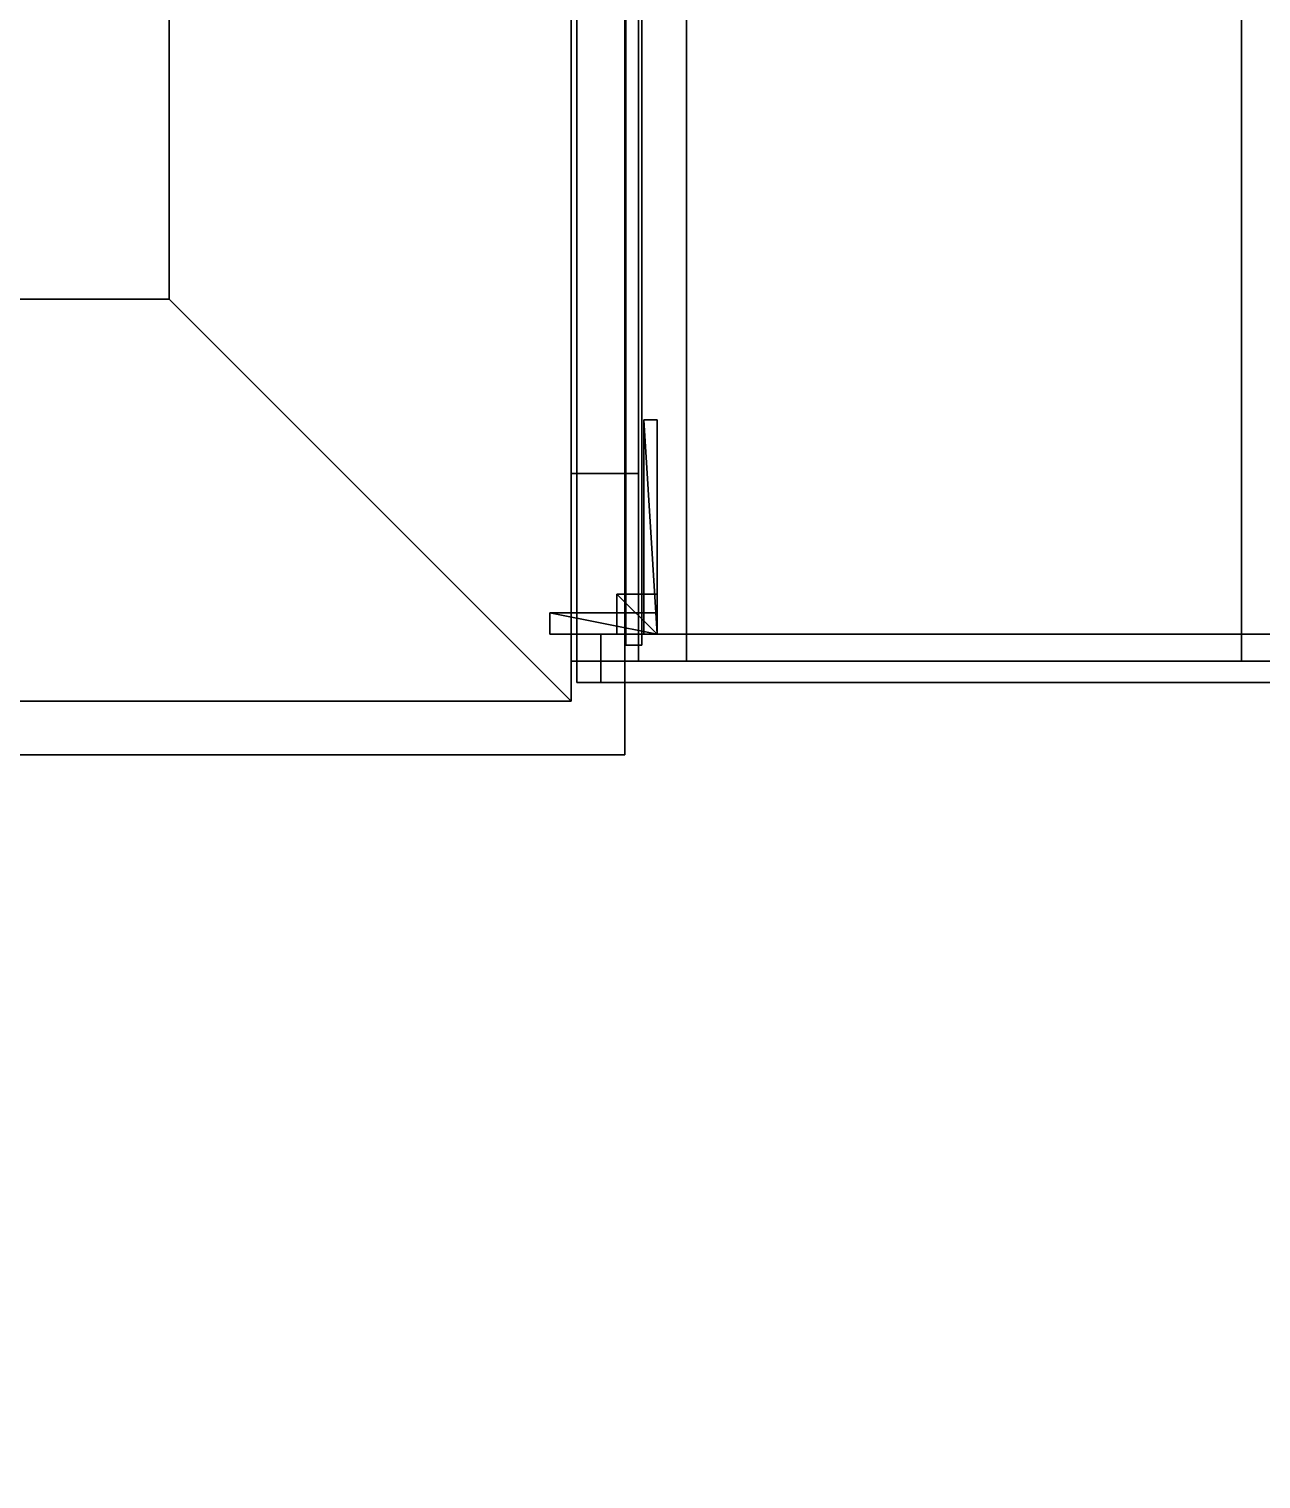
# Model space of a CAD drawing. Extents: x -150 to 6983, y -150 to 6527.
# Drawn here: x 3947 to 4406, y 1942 to 2483 of the extents above; entities that cross this region are included whole.
import ezdxf

# ---------------------------------------------------------------- set-up
doc = ezdxf.new("R2010")
doc.units = 0
for name, color, linetype in [('LAYER0', 7, 'CONTINUOUS'), ('LAYER10', 253, 'CONTINUOUS'), ('LAYER11', 253, 'CONTINUOUS'), ('LAYER12', 253, 'CONTINUOUS'), ('LAYER13', 253, 'CONTINUOUS'), ('LAYER14', 253, 'CONTINUOUS'), ('LAYER15', 253, 'CONTINUOUS'), ('LAYER171', 7, 'CONTINUOUS'), ('LAYER173', 254, 'CONTINUOUS'), ('LAYER175', 45, 'CONTINUOUS'), ('LAYER42', 7, 'CONTINUOUS'), ('LAYER45', 7, 'CONTINUOUS'), ('LAYER47', 7, 'CONTINUOUS'), ('LAYER5', 7, 'CONTINUOUS'), ('LAYER6', 45, 'CONTINUOUS'), ('LAYER68', 45, 'CONTINUOUS'), ('LAYER69', 45, 'CONTINUOUS'), ('LAYER7', 45, 'CONTINUOUS'), ('LAYER70', 45, 'CONTINUOUS'), ('LAYER73', 45, 'CONTINUOUS'), ('LAYER74', 254, 'CONTINUOUS'), ('LAYER77', 7, 'CONTINUOUS'), ('LAYER8', 2, 'CONTINUOUS'), ('LAYER9', 7, 'CONTINUOUS')]:
    doc.layers.add(name, color=color, linetype=linetype)

msp = doc.modelspace()

# ---------------------------------------------------------------- linework, layer by layer
at = {"layer": 'LAYER0', "invisible_edges": 1}
for points in [[(6983, 6527, -5), (-150, -150, -5), (-150, 6527, -5), (6983, 6527, -5)], [(-150, -150, -5), (6983, 6527, -5), (6983, -150, -5), (-150, -150, -5)], [(6983, -150), (-150, 6527), (-150, -150), (6983, -150)], [(-150, 6527), (6983, -150), (6983, 6527), (-150, 6527)]]:
    msp.add_3dface(points, dxfattribs=at)
at = {"layer": 'LAYER10'}
for points in [[(4181, 2271.999, 485.5), (4166, 2271.999, 485.5), (4181, 2271.999, 500.5), (4181, 2271.999, 485.5)], [(4181, 2271.999, 500.5), (4166, 2271.999, 485.5), (4166, 2271.999, 500.5), (4181, 2271.999, 500.5)], [(4181, 2271.999, 500.5), (4166, 2271.999, 500.5), (4181, 2256.999, 500.5), (4181, 2271.999, 500.5)], [(4181, 2256.999, 500.5), (4166, 2271.999, 500.5), (4166, 2256.999, 500.5), (4181, 2256.999, 500.5)], [(4181, 2271.999, 485.5), (4181, 2256.999, 485.5), (4166, 2271.999, 485.5), (4181, 2271.999, 485.5)], [(4166, 2271.999, 485.5), (4181, 2256.999, 485.5), (4166, 2256.999, 485.5), (4166, 2271.999, 485.5)], [(4166, 2271.999, 485.5), (4166, 2256.999, 485.5), (4166, 2271.999, 500.5), (4166, 2271.999, 485.5)], [(4166, 2271.999, 500.5), (4166, 2256.999, 485.5), (4166, 2256.999, 500.5), (4166, 2271.999, 500.5)], [(4181, 2271.999, 500.5), (4181, 2256.999, 500.5), (4181, 2271.999, 485.5), (4181, 2271.999, 500.5)], [(4181, 2271.999, 485.5), (4181, 2256.999, 500.5), (4181, 2256.999, 485.5), (4181, 2271.999, 485.5)], [(4181, 2256.999, 500.5), (4166, 2256.999, 500.5), (4181, 2256.999, 485.5), (4181, 2256.999, 500.5)], [(4181, 2256.999, 485.5), (4166, 2256.999, 500.5), (4166, 2256.999, 485.5), (4181, 2256.999, 485.5)]]:
    msp.add_3dface(points, dxfattribs=at)
at = {"layer": 'LAYER11'}
for points in [[(4181, 2271.999, 485.5), (4166, 2271.999, 485.5), (4181, 2271.999, 500.5), (4181, 2271.999, 485.5)], [(4181, 2271.999, 500.5), (4166, 2271.999, 485.5), (4166, 2271.999, 500.5), (4181, 2271.999, 500.5)], [(4181, 2271.999, 500.5), (4166, 2271.999, 500.5), (4181, 2256.999, 500.5), (4181, 2271.999, 500.5)], [(4181, 2256.999, 500.5), (4166, 2271.999, 500.5), (4166, 2256.999, 500.5), (4181, 2256.999, 500.5)], [(4181, 2271.999, 485.5), (4181, 2256.999, 485.5), (4166, 2271.999, 485.5), (4181, 2271.999, 485.5)], [(4166, 2271.999, 485.5), (4181, 2256.999, 485.5), (4166, 2256.999, 485.5), (4166, 2271.999, 485.5)], [(4166, 2271.999, 485.5), (4166, 2256.999, 485.5), (4166, 2271.999, 500.5), (4166, 2271.999, 485.5)], [(4166, 2271.999, 500.5), (4166, 2256.999, 485.5), (4166, 2256.999, 500.5), (4166, 2271.999, 500.5)], [(4181, 2271.999, 500.5), (4181, 2256.999, 500.5), (4181, 2271.999, 485.5), (4181, 2271.999, 500.5)], [(4181, 2271.999, 485.5), (4181, 2256.999, 500.5), (4181, 2256.999, 485.5), (4181, 2271.999, 485.5)], [(4181, 2256.999, 500.5), (4166, 2256.999, 500.5), (4181, 2256.999, 485.5), (4181, 2256.999, 500.5)], [(4181, 2256.999, 485.5), (4166, 2256.999, 500.5), (4166, 2256.999, 485.5), (4181, 2256.999, 485.5)]]:
    msp.add_3dface(points, dxfattribs=at)
at = {"layer": 'LAYER12'}
for points in [[(4181, 2271.999, 485.5), (4166, 2271.999, 485.5), (4181, 2271.999, 500.5), (4181, 2271.999, 485.5)], [(4181, 2271.999, 500.5), (4166, 2271.999, 485.5), (4166, 2271.999, 500.5), (4181, 2271.999, 500.5)], [(4181, 2271.999, 500.5), (4166, 2271.999, 500.5), (4181, 2256.999, 500.5), (4181, 2271.999, 500.5)], [(4181, 2256.999, 500.5), (4166, 2271.999, 500.5), (4166, 2256.999, 500.5), (4181, 2256.999, 500.5)], [(4181, 2271.999, 485.5), (4181, 2256.999, 485.5), (4166, 2271.999, 485.5), (4181, 2271.999, 485.5)], [(4166, 2271.999, 485.5), (4181, 2256.999, 485.5), (4166, 2256.999, 485.5), (4166, 2271.999, 485.5)], [(4166, 2271.999, 485.5), (4166, 2256.999, 485.5), (4166, 2271.999, 500.5), (4166, 2271.999, 485.5)], [(4166, 2271.999, 500.5), (4166, 2256.999, 485.5), (4166, 2256.999, 500.5), (4166, 2271.999, 500.5)], [(4181, 2271.999, 500.5), (4181, 2256.999, 500.5), (4181, 2271.999, 485.5), (4181, 2271.999, 500.5)], [(4181, 2271.999, 485.5), (4181, 2256.999, 500.5), (4181, 2256.999, 485.5), (4181, 2271.999, 485.5)], [(4181, 2256.999, 500.5), (4166, 2256.999, 500.5), (4181, 2256.999, 485.5), (4181, 2256.999, 500.5)], [(4181, 2256.999, 485.5), (4166, 2256.999, 500.5), (4166, 2256.999, 485.5), (4181, 2256.999, 485.5)]]:
    msp.add_3dface(points, dxfattribs=at)
at = {"layer": 'LAYER13'}
for points in [[(4181, 2271.999, 485.5), (4166, 2271.999, 485.5), (4181, 2271.999, 500.5), (4181, 2271.999, 485.5)], [(4181, 2271.999, 500.5), (4166, 2271.999, 485.5), (4166, 2271.999, 500.5), (4181, 2271.999, 500.5)], [(4181, 2271.999, 500.5), (4166, 2271.999, 500.5), (4181, 2256.999, 500.5), (4181, 2271.999, 500.5)], [(4181, 2256.999, 500.5), (4166, 2271.999, 500.5), (4166, 2256.999, 500.5), (4181, 2256.999, 500.5)], [(4181, 2271.999, 485.5), (4181, 2256.999, 485.5), (4166, 2271.999, 485.5), (4181, 2271.999, 485.5)], [(4166, 2271.999, 485.5), (4181, 2256.999, 485.5), (4166, 2256.999, 485.5), (4166, 2271.999, 485.5)], [(4166, 2271.999, 485.5), (4166, 2256.999, 485.5), (4166, 2271.999, 500.5), (4166, 2271.999, 485.5)], [(4166, 2271.999, 500.5), (4166, 2256.999, 485.5), (4166, 2256.999, 500.5), (4166, 2271.999, 500.5)], [(4181, 2271.999, 500.5), (4181, 2256.999, 500.5), (4181, 2271.999, 485.5), (4181, 2271.999, 500.5)], [(4181, 2271.999, 485.5), (4181, 2256.999, 500.5), (4181, 2256.999, 485.5), (4181, 2271.999, 485.5)], [(4181, 2256.999, 500.5), (4166, 2256.999, 500.5), (4181, 2256.999, 485.5), (4181, 2256.999, 500.5)], [(4181, 2256.999, 485.5), (4166, 2256.999, 500.5), (4166, 2256.999, 485.5), (4181, 2256.999, 485.5)]]:
    msp.add_3dface(points, dxfattribs=at)
at = {"layer": 'LAYER14'}
for points in [[(4181, 2264.999, 492.5), (4141, 2264.999, 492.5), (4181, 2264.999, 500.5), (4181, 2264.999, 492.5)], [(4181, 2264.999, 500.5), (4141, 2264.999, 492.5), (4141, 2264.999, 500.5), (4181, 2264.999, 500.5)], [(4181, 2264.999, 500.5), (4141, 2264.999, 500.5), (4181, 2256.999, 500.5), (4181, 2264.999, 500.5)], [(4181, 2256.999, 500.5), (4141, 2264.999, 500.5), (4141, 2256.999, 500.5), (4181, 2256.999, 500.5)], [(4181, 2264.999, 492.5), (4181, 2256.999, 492.5), (4141, 2264.999, 492.5), (4181, 2264.999, 492.5)], [(4141, 2264.999, 492.5), (4181, 2256.999, 492.5), (4141, 2256.999, 492.5), (4141, 2264.999, 492.5)], [(4141, 2264.999, 492.5), (4141, 2256.999, 492.5), (4141, 2264.999, 500.5), (4141, 2264.999, 492.5)], [(4141, 2264.999, 500.5), (4141, 2256.999, 492.5), (4141, 2256.999, 500.5), (4141, 2264.999, 500.5)], [(4181, 2264.999, 500.5), (4181, 2256.999, 500.5), (4181, 2264.999, 492.5), (4181, 2264.999, 500.5)], [(4181, 2264.999, 492.5), (4181, 2256.999, 500.5), (4181, 2256.999, 492.5), (4181, 2264.999, 492.5)], [(4181, 2256.999, 500.5), (4141, 2256.999, 500.5), (4181, 2256.999, 492.5), (4181, 2256.999, 500.5)], [(4181, 2256.999, 492.5), (4141, 2256.999, 500.5), (4141, 2256.999, 492.5), (4181, 2256.999, 492.5)]]:
    msp.add_3dface(points, dxfattribs=at)
at = {"layer": 'LAYER15'}
for points in [[(4181, 2336.999, 484.5), (4176, 2336.999, 484.5), (4181, 2336.999, 500.5), (4181, 2336.999, 484.5)], [(4181, 2336.999, 500.5), (4176, 2336.999, 484.5), (4176, 2336.999, 500.5), (4181, 2336.999, 500.5)], [(4181, 2336.999, 500.5), (4176, 2336.999, 500.5), (4181, 2256.999, 500.5), (4181, 2336.999, 500.5)], [(4181, 2256.999, 500.5), (4176, 2336.999, 500.5), (4176, 2256.999, 500.5), (4181, 2256.999, 500.5)], [(4181, 2336.999, 484.5), (4181, 2256.999, 484.5), (4176, 2336.999, 484.5), (4181, 2336.999, 484.5)], [(4176, 2336.999, 484.5), (4181, 2256.999, 484.5), (4176, 2256.999, 484.5), (4176, 2336.999, 484.5)], [(4176, 2336.999, 484.5), (4176, 2256.999, 484.5), (4176, 2336.999, 500.5), (4176, 2336.999, 484.5)], [(4176, 2336.999, 500.5), (4176, 2256.999, 484.5), (4176, 2256.999, 500.5), (4176, 2336.999, 500.5)], [(4181, 2336.999, 500.5), (4181, 2256.999, 500.5), (4181, 2336.999, 484.5), (4181, 2336.999, 500.5)], [(4181, 2336.999, 484.5), (4181, 2256.999, 500.5), (4181, 2256.999, 484.5), (4181, 2336.999, 484.5)], [(4181, 2256.999, 500.5), (4176, 2256.999, 500.5), (4181, 2256.999, 484.5), (4181, 2256.999, 500.5)], [(4181, 2256.999, 484.5), (4176, 2256.999, 500.5), (4176, 2256.999, 484.5), (4181, 2256.999, 484.5)]]:
    msp.add_3dface(points, dxfattribs=at)
at = {"layer": 'LAYER171'}
for points, invisible_edges in [([(4149, 3817), (4169, 3797), (4149, 2232), (4149, 3817)], 3), ([(4149, 3817, 100), (4149, 2232), (4149, 2232, 100), (4149, 3817, 100)], 1), ([(4149, 2232), (4149, 3817, 100), (4149, 3817), (4149, 2232)], 1), ([(4149, 2232, 100), (4169, 2212, 100), (4149, 3817, 100), (4149, 2232, 100)], 3), ([(4149, 3817, 100), (4169, 2212, 100), (4169, 3797, 100), (4149, 3817, 100)], 5), ([(4169, 2212), (4149, 2232), (4169, 3797), (4169, 2212)], 3), ([(4169, 3797), (4169, 2212, 100), (4169, 2212), (4169, 3797)], 1), ([(4169, 2212, 100), (4169, 3797), (4169, 3797, 100), (4169, 2212, 100)], 1), ([(20, 2212), (0, 2232), (4149, 2232), (20, 2212)], 5), ([(0, 2232, 100), (4149, 2232), (0, 2232), (0, 2232, 100)], 1), ([(4149, 2232), (0, 2232, 100), (4149, 2232, 100), (4149, 2232)], 1), ([(0, 2232, 100), (20, 2212, 100), (4149, 2232, 100), (0, 2232, 100)], 3), ([(20, 2212), (4149, 2232), (4169, 2212), (20, 2212)], 3), ([(4149, 2232, 100), (20, 2212, 100), (4169, 2212, 100), (4149, 2232, 100)], 5), ([(4169, 2212, 100), (20, 2212), (4169, 2212), (4169, 2212, 100)], 1), ([(20, 2212), (4169, 2212, 100), (20, 2212, 100), (20, 2212)], 1)]:
    msp.add_3dface(points, dxfattribs=dict(at, invisible_edges=invisible_edges))
at = {"layer": 'LAYER173', "invisible_edges": 1}
for points in [[(4149, 2247, 1955), (4149, 2317, 705), (4149, 2247, 705), (4149, 2247, 1955)], [(4149, 2317, 705), (4149, 2247, 1955), (4149, 2317, 1955), (4149, 2317, 705)], [(4174, 2247, 705), (4149, 2317, 705), (4174, 2317, 705), (4174, 2247, 705)], [(4149, 2317, 705), (4174, 2247, 705), (4149, 2247, 705), (4149, 2317, 705)], [(4174, 2317, 1955), (4149, 2317, 705), (4149, 2317, 1955), (4174, 2317, 1955)], [(4149, 2317, 705), (4174, 2317, 1955), (4174, 2317, 705), (4149, 2317, 705)], [(4149, 2247, 1955), (4174, 2317, 1955), (4149, 2317, 1955), (4149, 2247, 1955)], [(4174, 2317, 1955), (4149, 2247, 1955), (4174, 2247, 1955), (4174, 2317, 1955)], [(4174, 2317, 1955), (4174, 2247, 705), (4174, 2317, 705), (4174, 2317, 1955)], [(4174, 2247, 705), (4174, 2317, 1955), (4174, 2247, 1955), (4174, 2247, 705)], [(4174, 2247, 705), (4149, 2247, 1955), (4149, 2247, 705), (4174, 2247, 705)], [(4149, 2247, 1955), (4174, 2247, 705), (4174, 2247, 1955), (4149, 2247, 1955)]]:
    msp.add_3dface(points, dxfattribs=at)
at = {"layer": 'LAYER175', "invisible_edges": 1}
for points in [[(4149, 2247, 680), (4149, 2317, 548), (4149, 2247, 548), (4149, 2247, 680)], [(4149, 2317, 548), (4149, 2247, 680), (4149, 2317, 680), (4149, 2317, 548)], [(4174, 2247, 548), (4149, 2317, 548), (4174, 2317, 548), (4174, 2247, 548)], [(4149, 2317, 548), (4174, 2247, 548), (4149, 2247, 548), (4149, 2317, 548)], [(4174, 2317, 680), (4149, 2317, 548), (4149, 2317, 680), (4174, 2317, 680)], [(4149, 2317, 548), (4174, 2317, 680), (4174, 2317, 548), (4149, 2317, 548)], [(4149, 2247, 680), (4174, 2317, 680), (4149, 2317, 680), (4149, 2247, 680)], [(4174, 2317, 680), (4149, 2247, 680), (4174, 2247, 680), (4174, 2317, 680)], [(4174, 2317, 680), (4174, 2247, 548), (4174, 2317, 548), (4174, 2317, 680)], [(4174, 2247, 548), (4174, 2317, 680), (4174, 2247, 680), (4174, 2247, 548)], [(4174, 2247, 548), (4149, 2247, 680), (4149, 2247, 548), (4174, 2247, 548)], [(4149, 2247, 680), (4174, 2247, 548), (4174, 2247, 680), (4149, 2247, 680)]]:
    msp.add_3dface(points, dxfattribs=at)
at = {"layer": 'LAYER42', "invisible_edges": 1}
for points in [[(4151, 3790.999, 101), (4501, 2256.999, 101), (4151, 2256.999, 101), (4151, 3790.999, 101)], [(4501, 2256.999, 101), (4151, 3790.999, 101), (4501, 3790.999, 101), (4501, 2256.999, 101)], [(4151, 2256.999, 119), (4151, 3790.999, 101), (4151, 2256.999, 101), (4151, 2256.999, 119)], [(4151, 3790.999, 101), (4151, 2256.999, 119), (4151, 3790.999, 119), (4151, 3790.999, 101)], [(4501, 3790.999, 119), (4151, 2256.999, 119), (4501, 2256.999, 119), (4501, 3790.999, 119)], [(4151, 2256.999, 119), (4501, 3790.999, 119), (4151, 3790.999, 119), (4151, 2256.999, 119)], [(4151, 2256.999, 119), (4501, 2256.999, 101), (4501, 2256.999, 119), (4151, 2256.999, 119)], [(4501, 2256.999, 101), (4151, 2256.999, 119), (4151, 2256.999, 101), (4501, 2256.999, 101)]]:
    msp.add_3dface(points, dxfattribs=at)
at = {"layer": 'LAYER45', "invisible_edges": 1}
for points in [[(4169.3, 3018.999, 529.5), (4175.3, 2252.999, 529.5), (4175.3, 3018.999, 529.5), (4169.3, 3018.999, 529.5)], [(4175.3, 2252.999, 529.5), (4169.3, 3018.999, 529.5), (4169.3, 2252.999, 529.5), (4175.3, 2252.999, 529.5)], [(4169.3, 2252.999, 115), (4175.3, 3018.999, 115), (4175.3, 2252.999, 115), (4169.3, 2252.999, 115)], [(4175.3, 3018.999, 115), (4169.3, 2252.999, 115), (4169.3, 3018.999, 115), (4175.3, 3018.999, 115)], [(4169.3, 3018.999, 529.5), (4169.3, 2252.999, 115), (4169.3, 2252.999, 529.5), (4169.3, 3018.999, 529.5)], [(4169.3, 2252.999, 115), (4169.3, 3018.999, 529.5), (4169.3, 3018.999, 115), (4169.3, 2252.999, 115)], [(4175.3, 3018.999, 115), (4175.3, 2252.999, 529.5), (4175.3, 2252.999, 115), (4175.3, 3018.999, 115)], [(4175.3, 2252.999, 529.5), (4175.3, 3018.999, 115), (4175.3, 3018.999, 529.5), (4175.3, 2252.999, 529.5)], [(4169.3, 2252.999, 115), (4175.3, 2252.999, 529.5), (4169.3, 2252.999, 529.5), (4169.3, 2252.999, 115)], [(4175.3, 2252.999, 529.5), (4169.3, 2252.999, 115), (4175.3, 2252.999, 115), (4175.3, 2252.999, 529.5)]]:
    msp.add_3dface(points, dxfattribs=at)
at = {"layer": 'LAYER47', "invisible_edges": 1}
for points in [[(4151, 3014.999, 530), (4151, 2256.999, 410), (4151, 2256.999, 530), (4151, 3014.999, 530)], [(4151, 2256.999, 410), (4151, 3014.999, 530), (4151, 3014.999, 410), (4151, 2256.999, 410)], [(4169, 3014.999, 410), (4151, 2256.999, 410), (4151, 3014.999, 410), (4169, 3014.999, 410)], [(4151, 2256.999, 410), (4169, 3014.999, 410), (4169, 2256.999, 410), (4151, 2256.999, 410)], [(4169, 2256.999, 530), (4151, 3014.999, 530), (4151, 2256.999, 530), (4169, 2256.999, 530)], [(4151, 3014.999, 530), (4169, 2256.999, 530), (4169, 3014.999, 530), (4151, 3014.999, 530)], [(4169, 3014.999, 410), (4169, 2256.999, 530), (4169, 2256.999, 410), (4169, 3014.999, 410)], [(4169, 2256.999, 530), (4169, 3014.999, 410), (4169, 3014.999, 530), (4169, 2256.999, 530)], [(4169, 2256.999, 530), (4151, 2256.999, 410), (4169, 2256.999, 410), (4169, 2256.999, 530)], [(4151, 2256.999, 410), (4169, 2256.999, 530), (4151, 2256.999, 530), (4151, 2256.999, 410)]]:
    msp.add_3dface(points, dxfattribs=at)
at = {"layer": 'LAYER5'}
for points, invisible_edges in [([(4149, 3817), (3999, 2382), (3999, 3967), (4149, 3817)], 1), ([(3999, 3967, 2407), (3999, 2382), (3999, 2382, 2407), (3999, 3967, 2407)], 1), ([(3999, 2382), (3999, 3967, 2407), (3999, 3967), (3999, 2382)], 1), ([(4149, 2232, 2407), (3999, 3967, 2407), (3999, 2382, 2407), (4149, 2232, 2407)], 1), ([(3999, 3967, 2407), (4149, 2232, 2407), (4149, 3817, 2407), (3999, 3967, 2407)], 1), ([(3999, 2382), (4149, 3817), (4149, 2232), (3999, 2382)], 1), ([(4149, 2232, 2407), (4149, 2725.5, 475.5), (4149, 3817, 2407), (4149, 2232, 2407)], 3), ([(4149, 2725.5, 395.5), (4149, 2232), (4149, 3817), (4149, 2725.5, 395.5)], 5), ([(4149, 2725.5, 475.5), (4149, 2232, 2407), (4149, 2725.5, 395.5), (4149, 2725.5, 475.5)], 3), ([(4149, 2232), (4149, 2725.5, 395.5), (4149, 2232, 2407), (4149, 2232)], 3), ([(3999, 2382, 2407), (4149, 2232), (4149, 2232, 2407), (3999, 2382, 2407)], 1), ([(4149, 2232), (3999, 2382, 2407), (3999, 2382), (4149, 2232)], 1)]:
    msp.add_3dface(points, dxfattribs=dict(at, invisible_edges=invisible_edges))
at = {"layer": 'LAYER6', "invisible_edges": 1}
for points in [[(4149, 3817, 680), (4465, 2247, 680), (4149, 2247, 680), (4149, 3817, 680)], [(4465, 2247, 680), (4149, 3817, 680), (4465, 3817, 680), (4465, 2247, 680)], [(4149, 2247, 705), (4149, 3817, 680), (4149, 2247, 680), (4149, 2247, 705)], [(4149, 3817, 680), (4149, 2247, 705), (4149, 3817, 705), (4149, 3817, 680)], [(4465, 3817, 705), (4149, 2247, 705), (4465, 2247, 705), (4465, 3817, 705)], [(4149, 2247, 705), (4465, 3817, 705), (4149, 3817, 705), (4149, 2247, 705)], [(4149, 2247, 705), (4465, 2247, 680), (4465, 2247, 705), (4149, 2247, 705)], [(4465, 2247, 680), (4149, 2247, 705), (4149, 2247, 680), (4465, 2247, 680)]]:
    msp.add_3dface(points, dxfattribs=at)
at = {"layer": 'LAYER68', "invisible_edges": 1}
for points in [[(4151, 3808.999, 530), (4521, 2238.999, 530), (4151, 2238.999, 530), (4151, 3808.999, 530)], [(4521, 2238.999, 530), (4151, 3808.999, 530), (4521, 3808.999, 530), (4521, 2238.999, 530)], [(4151, 2238.999, 548), (4151, 3808.999, 530), (4151, 2238.999, 530), (4151, 2238.999, 548)], [(4151, 3808.999, 530), (4151, 2238.999, 548), (4151, 3808.999, 548), (4151, 3808.999, 530)], [(4521, 3808.999, 548), (4151, 2238.999, 548), (4521, 2238.999, 548), (4521, 3808.999, 548)], [(4151, 2238.999, 548), (4521, 3808.999, 548), (4151, 3808.999, 548), (4151, 2238.999, 548)], [(4151, 2238.999, 548), (4521, 2238.999, 530), (4521, 2238.999, 548), (4151, 2238.999, 548)], [(4521, 2238.999, 530), (4151, 2238.999, 548), (4151, 2238.999, 530), (4521, 2238.999, 530)]]:
    msp.add_3dface(points, dxfattribs=at)
at = {"layer": 'LAYER69', "invisible_edges": 1}
for points in [[(4149, 3817, 1955), (4399, 2247, 1955), (4149, 2247, 1955), (4149, 3817, 1955)], [(4399, 2247, 1955), (4149, 3817, 1955), (4399, 3817, 1955), (4399, 2247, 1955)], [(4149, 2247, 1980), (4149, 3817, 1955), (4149, 2247, 1955), (4149, 2247, 1980)], [(4149, 3817, 1955), (4149, 2247, 1980), (4149, 3817, 1980), (4149, 3817, 1955)], [(4399, 3817, 1980), (4149, 2247, 1980), (4399, 2247, 1980), (4399, 3817, 1980)], [(4149, 2247, 1980), (4399, 3817, 1980), (4149, 3817, 1980), (4149, 2247, 1980)], [(4399, 3817, 1980), (4399, 2247, 1955), (4399, 3817, 1955), (4399, 3817, 1980)], [(4399, 2247, 1955), (4399, 3817, 1980), (4399, 2247, 1980), (4399, 2247, 1955)], [(4149, 2247, 1980), (4399, 2247, 1955), (4399, 2247, 1980), (4149, 2247, 1980)], [(4399, 2247, 1955), (4149, 2247, 1980), (4149, 2247, 1955), (4399, 2247, 1955)]]:
    msp.add_3dface(points, dxfattribs=at)
at = {"layer": 'LAYER7', "invisible_edges": 1}
for points in [[(4151, 2256.999, 530), (4501, 2256.999, 100), (4151, 2256.999, 100), (4151, 2256.999, 530)], [(4501, 2256.999, 100), (4151, 2256.999, 530), (4501, 2256.999, 530), (4501, 2256.999, 100)], [(4151, 2238.999, 100), (4501, 2256.999, 100), (4501, 2238.999, 100), (4151, 2238.999, 100)], [(4501, 2256.999, 100), (4151, 2238.999, 100), (4151, 2256.999, 100), (4501, 2256.999, 100)], [(4151, 2256.999, 530), (4501, 2238.999, 530), (4501, 2256.999, 530), (4151, 2256.999, 530)], [(4501, 2238.999, 530), (4151, 2256.999, 530), (4151, 2238.999, 530), (4501, 2238.999, 530)], [(4151, 2238.999, 100), (4151, 2256.999, 530), (4151, 2256.999, 100), (4151, 2238.999, 100)], [(4151, 2256.999, 530), (4151, 2238.999, 100), (4151, 2238.999, 530), (4151, 2256.999, 530)], [(4501, 2238.999, 530), (4151, 2238.999, 100), (4501, 2238.999, 100), (4501, 2238.999, 530)], [(4151, 2238.999, 100), (4501, 2238.999, 530), (4151, 2238.999, 530), (4151, 2238.999, 100)]]:
    msp.add_3dface(points, dxfattribs=at)
at = {"layer": 'LAYER70', "invisible_edges": 1}
for points in [[(4174, 3817, 680), (4174, 2247, 548), (4174, 2247, 680), (4174, 3817, 680)], [(4174, 2247, 548), (4174, 3817, 680), (4174, 3817, 548), (4174, 2247, 548)], [(4192, 3817, 548), (4174, 2247, 548), (4174, 3817, 548), (4192, 3817, 548)], [(4174, 2247, 548), (4192, 3817, 548), (4192, 2247, 548), (4174, 2247, 548)], [(4192, 2247, 680), (4174, 3817, 680), (4174, 2247, 680), (4192, 2247, 680)], [(4174, 3817, 680), (4192, 2247, 680), (4192, 3817, 680), (4174, 3817, 680)], [(4192, 3817, 548), (4192, 2247, 680), (4192, 2247, 548), (4192, 3817, 548)], [(4192, 2247, 680), (4192, 3817, 548), (4192, 3817, 680), (4192, 2247, 680)], [(4192, 2247, 680), (4174, 2247, 548), (4192, 2247, 548), (4192, 2247, 680)], [(4174, 2247, 548), (4192, 2247, 680), (4174, 2247, 680), (4174, 2247, 548)]]:
    msp.add_3dface(points, dxfattribs=at)
at = {"layer": 'LAYER73', "invisible_edges": 1}
for points in [[(4160, 2256.999), (4492, 2238.999), (4160, 2238.999), (4160, 2256.999)], [(4492, 2238.999), (4160, 2256.999), (4492, 2256.999), (4492, 2238.999)], [(4160, 2238.999, 100), (4160, 2256.999), (4160, 2238.999), (4160, 2238.999, 100)], [(4160, 2256.999), (4160, 2238.999, 100), (4160, 2256.999, 100), (4160, 2256.999)], [(4492, 2256.999, 100), (4160, 2238.999, 100), (4492, 2238.999, 100), (4492, 2256.999, 100)], [(4160, 2238.999, 100), (4492, 2256.999, 100), (4160, 2256.999, 100), (4160, 2238.999, 100)], [(4160, 2256.999), (4492, 2256.999, 100), (4492, 2256.999), (4160, 2256.999)], [(4492, 2256.999, 100), (4160, 2256.999), (4160, 2256.999, 100), (4492, 2256.999, 100)], [(4160, 2238.999, 100), (4492, 2238.999), (4492, 2238.999, 100), (4160, 2238.999, 100)], [(4492, 2238.999), (4160, 2238.999, 100), (4160, 2238.999), (4492, 2238.999)]]:
    msp.add_3dface(points, dxfattribs=at)
at = {"layer": 'LAYER74', "invisible_edges": 1}
for points in [[(4174, 2247, 1955), (4174, 3817, 705), (4174, 2247, 705), (4174, 2247, 1955)], [(4174, 3817, 705), (4174, 2247, 1955), (4174, 3817, 1955), (4174, 3817, 705)], [(4192, 2247, 705), (4174, 3817, 705), (4192, 3817, 705), (4192, 2247, 705)], [(4174, 3817, 705), (4192, 2247, 705), (4174, 2247, 705), (4174, 3817, 705)], [(4174, 2247, 1955), (4192, 3817, 1955), (4174, 3817, 1955), (4174, 2247, 1955)], [(4192, 3817, 1955), (4174, 2247, 1955), (4192, 2247, 1955), (4192, 3817, 1955)], [(4192, 3817, 1955), (4192, 2247, 705), (4192, 3817, 705), (4192, 3817, 1955)], [(4192, 2247, 705), (4192, 3817, 1955), (4192, 2247, 1955), (4192, 2247, 705)], [(4192, 2247, 705), (4174, 2247, 1955), (4174, 2247, 705), (4192, 2247, 705)], [(4174, 2247, 1955), (4192, 2247, 705), (4192, 2247, 1955), (4174, 2247, 1955)]]:
    msp.add_3dface(points, dxfattribs=at)
at = {"layer": 'LAYER77'}
for points, invisible_edges in [([(3999, 2382), (0, 2232), (-150, 2382), (3999, 2382)], 1), ([(-150, 2382, 2407), (3999, 2382), (-150, 2382), (-150, 2382, 2407)], 1), ([(3999, 2382), (-150, 2382, 2407), (3999, 2382, 2407), (3999, 2382)], 1), ([(0, 2232, 2407), (3999, 2382, 2407), (-150, 2382, 2407), (0, 2232, 2407)], 1), ([(0, 2232), (3999, 2382), (4149, 2232), (0, 2232)], 1), ([(3999, 2382, 2407), (0, 2232, 2407), (4149, 2232, 2407), (3999, 2382, 2407)], 1), ([(3999, 2382), (4149, 2232, 2407), (4149, 2232), (3999, 2382)], 1), ([(4149, 2232, 2407), (3999, 2382), (3999, 2382, 2407), (4149, 2232, 2407)], 1), ([(0, 2232, 2407), (3598.5, 2232, 1334.5), (4149, 2232, 2407), (0, 2232, 2407)], 3), ([(4149, 2232), (3658.5, 2232, 356.5), (0, 2232), (4149, 2232)], 3), ([(3398.5, 2232, 436.5), (4149, 2232, 2407), (3658.5, 2232, 1254.5), (3398.5, 2232, 436.5)], 7), ([(3458.5, 2232, 436.5), (4149, 2232, 2407), (3398.5, 2232, 436.5), (3458.5, 2232, 436.5)], 3), ([(3598.5, 2232, 436.5), (4149, 2232, 2407), (3458.5, 2232, 436.5), (3598.5, 2232, 436.5)], 7), ([(3658.5, 2232, 1334.5), (4149, 2232, 2407), (3598.5, 2232, 1334.5), (3658.5, 2232, 1334.5)], 3), ([(3658.5, 2232, 436.5), (4149, 2232, 2407), (3598.5, 2232, 436.5), (3658.5, 2232, 436.5)], 3), ([(3658.5, 2232, 1254.5), (4149, 2232, 2407), (3658.5, 2232, 1334.5), (3658.5, 2232, 1254.5)], 3), ([(3658.5, 2232, 356.5), (4149, 2232, 2407), (3658.5, 2232, 436.5), (3658.5, 2232, 356.5)], 3), ([(3658.5, 2232, 356.5), (4149, 2232), (4149, 2232, 2407), (3658.5, 2232, 356.5)], 5)]:
    msp.add_3dface(points, dxfattribs=dict(at, invisible_edges=invisible_edges))
at = {"layer": 'LAYER8'}
for points in [[(4181, 2336.999, 477.5), (4176, 2336.999, 477.5), (4181, 2336.999, 500.5), (4181, 2336.999, 477.5)], [(4181, 2336.999, 500.5), (4176, 2336.999, 477.5), (4176, 2336.999, 500.5), (4181, 2336.999, 500.5)], [(4181, 2336.999, 500.5), (4176, 2336.999, 500.5), (4181, 2256.999, 500.5), (4181, 2336.999, 500.5)], [(4181, 2256.999, 500.5), (4176, 2336.999, 500.5), (4176, 2256.999, 500.5), (4181, 2256.999, 500.5)], [(4181, 2336.999, 477.5), (4181, 2256.999, 477.5), (4176, 2336.999, 477.5), (4181, 2336.999, 477.5)], [(4176, 2336.999, 477.5), (4181, 2256.999, 477.5), (4176, 2256.999, 477.5), (4176, 2336.999, 477.5)], [(4176, 2336.999, 477.5), (4176, 2256.999, 477.5), (4176, 2336.999, 500.5), (4176, 2336.999, 477.5)], [(4176, 2336.999, 500.5), (4176, 2256.999, 477.5), (4176, 2256.999, 500.5), (4176, 2336.999, 500.5)], [(4181, 2336.999, 500.5), (4181, 2256.999, 500.5), (4181, 2336.999, 477.5), (4181, 2336.999, 500.5)], [(4181, 2336.999, 477.5), (4181, 2256.999, 500.5), (4181, 2256.999, 477.5), (4181, 2336.999, 477.5)], [(4181, 2256.999, 500.5), (4176, 2256.999, 500.5), (4181, 2256.999, 477.5), (4181, 2256.999, 500.5)], [(4181, 2256.999, 477.5), (4176, 2256.999, 500.5), (4176, 2256.999, 477.5), (4181, 2256.999, 477.5)]]:
    msp.add_3dface(points, dxfattribs=at)
at = {"layer": 'LAYER9', "invisible_edges": 1}
for points in [[(4176, 2256.999, 500.5), (4181, 2336.999, 500.5), (4176, 2336.999, 500.5), (4176, 2256.999, 500.5)], [(4181, 2336.999, 500.5), (4176, 2256.999, 500.5), (4181, 2256.999, 500.5), (4181, 2336.999, 500.5)], [(4176, 2336.999, 477.5), (4181, 2336.999, 500.5), (4181, 2336.999, 477.5), (4176, 2336.999, 477.5)], [(4181, 2336.999, 500.5), (4176, 2336.999, 477.5), (4176, 2336.999, 500.5), (4181, 2336.999, 500.5)], [(4181, 2256.999, 477.5), (4176, 2336.999, 477.5), (4181, 2336.999, 477.5), (4181, 2256.999, 477.5)], [(4176, 2336.999, 477.5), (4181, 2256.999, 477.5), (4176, 2256.999, 477.5), (4176, 2336.999, 477.5)], [(4176, 2336.999, 477.5), (4176, 2256.999, 500.5), (4176, 2336.999, 500.5), (4176, 2336.999, 477.5)], [(4176, 2256.999, 500.5), (4176, 2336.999, 477.5), (4176, 2256.999, 477.5), (4176, 2256.999, 500.5)], [(4181, 2256.999, 477.5), (4181, 2336.999, 500.5), (4181, 2256.999, 500.5), (4181, 2256.999, 477.5)], [(4181, 2336.999, 500.5), (4181, 2256.999, 477.5), (4181, 2336.999, 477.5), (4181, 2336.999, 500.5)], [(4176, 2256.999, 500.5), (4181, 2256.999, 477.5), (4181, 2256.999, 500.5), (4176, 2256.999, 500.5)], [(4181, 2256.999, 477.5), (4176, 2256.999, 500.5), (4176, 2256.999, 477.5), (4181, 2256.999, 477.5)]]:
    msp.add_3dface(points, dxfattribs=at)

doc.saveas('drawing.dxf')
